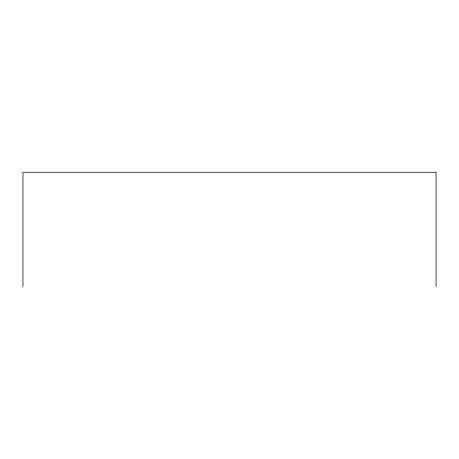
<?xml version="1.0" encoding="UTF-8"?>
<svg xmlns="http://www.w3.org/2000/svg" width="459" height="459" viewBox="0 0 459 459"><rect width="100%" height="100%" fill="white"/><g stroke="black" fill="none" stroke-linecap="round" stroke-linejoin="round"><path stroke-width="0.69" d="M436.05 286.732L436.05 172.268L22.95 172.268L22.95 286.732"/></g></svg>
